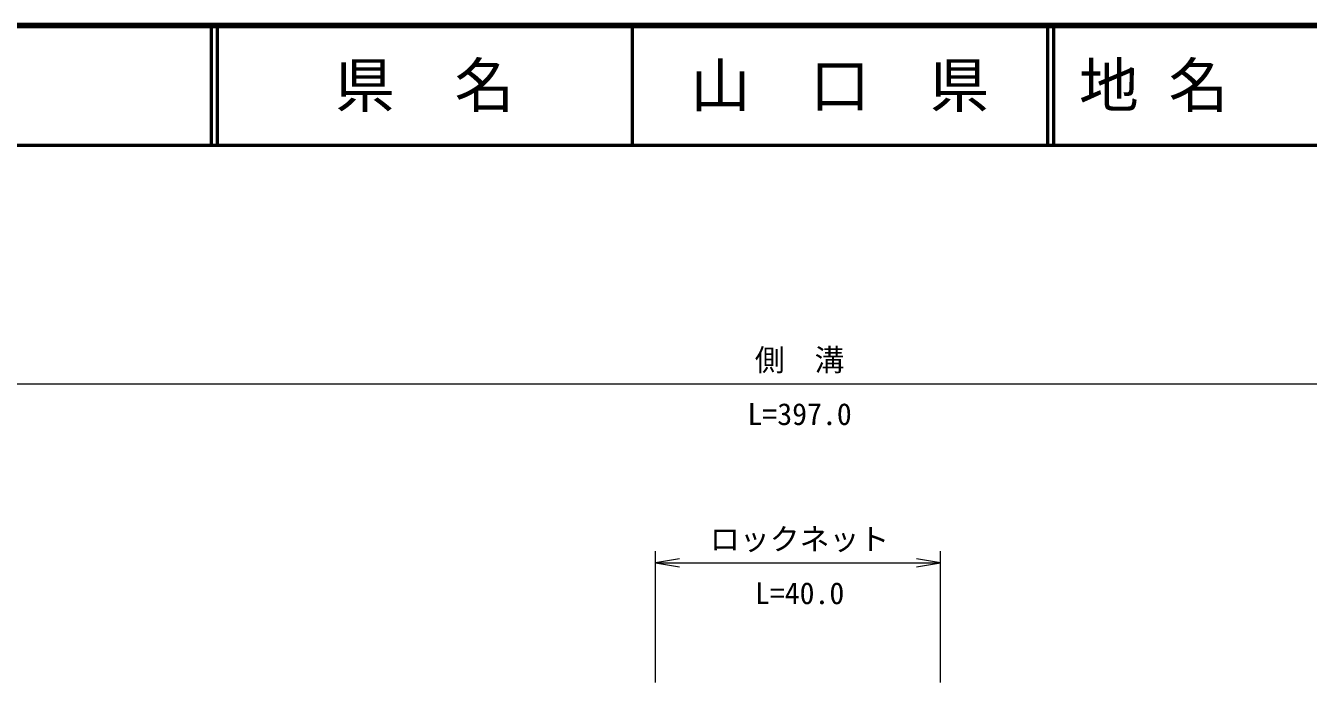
# Model space of a CAD drawing. Units: millimetres, scale not verified. Extents: x 40000 to 680000, y 20000 to 380000.
# Drawn here: x 282234 to 389573, y 325000 to 380000 of the extents above; entities that cross this region are included whole.
import ezdxf
from ezdxf.enums import TextEntityAlignment as Align

# ---------------------------------------------------------------- set-up
doc = ezdxf.new("R2010")
doc.units = ezdxf.units.MM
doc.header["$LTSCALE"] = 1000
for name, color, linetype, lineweight in [('M-STR-HTXT', 7, 'Continuous', 13), ('M-TTL', 2, 'Continuous', 140), ('M-TTL-LINE', 7, 'Continuous', 50)]:
    doc.layers.add(name, color=color, linetype=linetype, lineweight=lineweight)
doc.layers.add('M-TTL-TXT', color=7, linetype='Continuous')
doc.styles.add('ＭＳ ゴシック', font='')
doc.styles.get('ＭＳ ゴシック').set_extended_font_data('MS Gothic')

# ---------------------------------------------------------------- blocks, each defined once
blk = doc.blocks.new('open_arrow')
at = {"color": 0, "linetype": 'Continuous', "lineweight": -2}
blk.add_lwpolyline([(7.5, 1.25), (0, 0), (7.5, -1.25)], dxfattribs=at)

msp = doc.modelspace()

# ---------------------------------------------------------------- linework, layer by layer
at = {"layer": 'M-STR-HTXT'}
for p, q in [((144001, 350000), (550123, 350000)), ((334944, 325000), (334944, 336000)), ((358790, 325000), (358790, 336000)), ((334944, 335000), (358790, 335000))]:
    msp.add_line(p, q, dxfattribs=at)
at = {"layer": 'M-TTL'}
msp.add_line((680000, 380000), (40000, 380000), dxfattribs=at)
at = {"layer": 'M-TTL-LINE'}
for p, q in [((297750, 380000), (297750, 370000)), ((298250, 380000), (298250, 370000)), ((333000, 380000), (333000, 370000)), ((367750, 380000), (367750, 370000)), ((368250, 380000), (368250, 370000)), ((40000, 370000), (680000, 370000))]:
    msp.add_line(p, q, dxfattribs=at)

# ---------------------------------------------------------------- block references
at = {"layer": 'M-STR-HTXT', "xscale": 267, "yscale": 267}
msp.add_blockref('open_arrow', (334944, 335000), dxfattribs=at)
at = {"layer": 'M-STR-HTXT', "xscale": 267, "yscale": 267, "rotation": 180}
msp.add_blockref('open_arrow', (358790, 335000), dxfattribs=at)

# ---------------------------------------------------------------- texts
at = {"layer": 'M-STR-HTXT', "style": 'ＭＳ ゴシック'}
for s, p in [('側\u3000溝', (347000, 352000)), ('ロックネット', (347000, 337000))]:
    msp.add_text(s, height=1833, dxfattribs=at).set_placement(p, align=Align.MIDDLE_CENTER)
for s, p in [('L=397.0', (347000, 346000)), ('L=40.0', (347000, 331000))]:
    msp.add_text(s, height=1833, dxfattribs=at).set_placement(p, align=Align.BOTTOM_CENTER)
at = {"layer": 'M-TTL-TXT', "style": 'ＭＳ ゴシック'}
for s, p in [('県\u3000名', (315625, 375000)), ('山\u3000口\u3000県', (350375, 375000))]:
    msp.add_text(s, height=3666, dxfattribs=at).set_placement(p, align=Align.MIDDLE_CENTER)
msp.add_text('地 名', height=3666, dxfattribs=at).set_placement((370380, 375000), align=Align.MIDDLE_LEFT)

doc.saveas('drawing.dxf')
